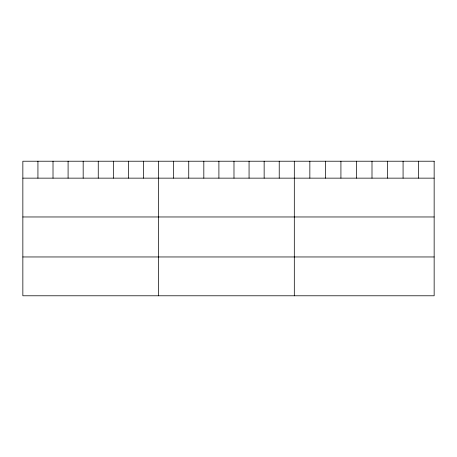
<?xml version="1.0" encoding="UTF-8"?>
<svg xmlns="http://www.w3.org/2000/svg" width="457" height="457" viewBox="0 0 457 457"><rect width="100%" height="100%" fill="white"/><g stroke="black" fill="none" stroke-linecap="round" stroke-linejoin="round"><path stroke-width="0.69" d="M22.85 178.144L434.15 178.144M22.85 216.966L434.15 216.966M22.85 256.96L434.15 256.96M418.612 161.218L418.612 178.144M403.074 161.218L403.074 178.144M387.536 161.218L387.536 178.144M371.998 161.218L371.998 178.144M356.46 161.218L356.46 178.144M340.922 161.218L340.922 178.144M325.384 161.218L325.384 178.144M309.846 161.218L309.846 178.144M294.308 161.218L294.308 295.782M279.227 161.218L279.227 178.144M264.146 161.218L264.146 178.144M249.065 161.218L249.065 178.144M233.984 161.218L233.984 178.144M218.903 161.218L218.903 178.144M203.822 161.218L203.822 178.144M188.741 161.218L188.741 178.144M173.66 161.218L173.66 178.144M158.579 161.218L158.579 295.782M143.498 161.218L143.498 178.144M128.417 161.218L128.417 178.144M113.336 161.218L113.336 178.144M98.255 161.218L98.255 178.144M83.174 161.218L83.174 178.144M68.093 161.218L68.093 178.144M53.012 161.218L53.012 178.144M37.931 161.218L37.931 178.144M434.15 161.218L22.85 161.218L22.85 295.782L434.15 295.782L434.15 161.218"/></g></svg>
